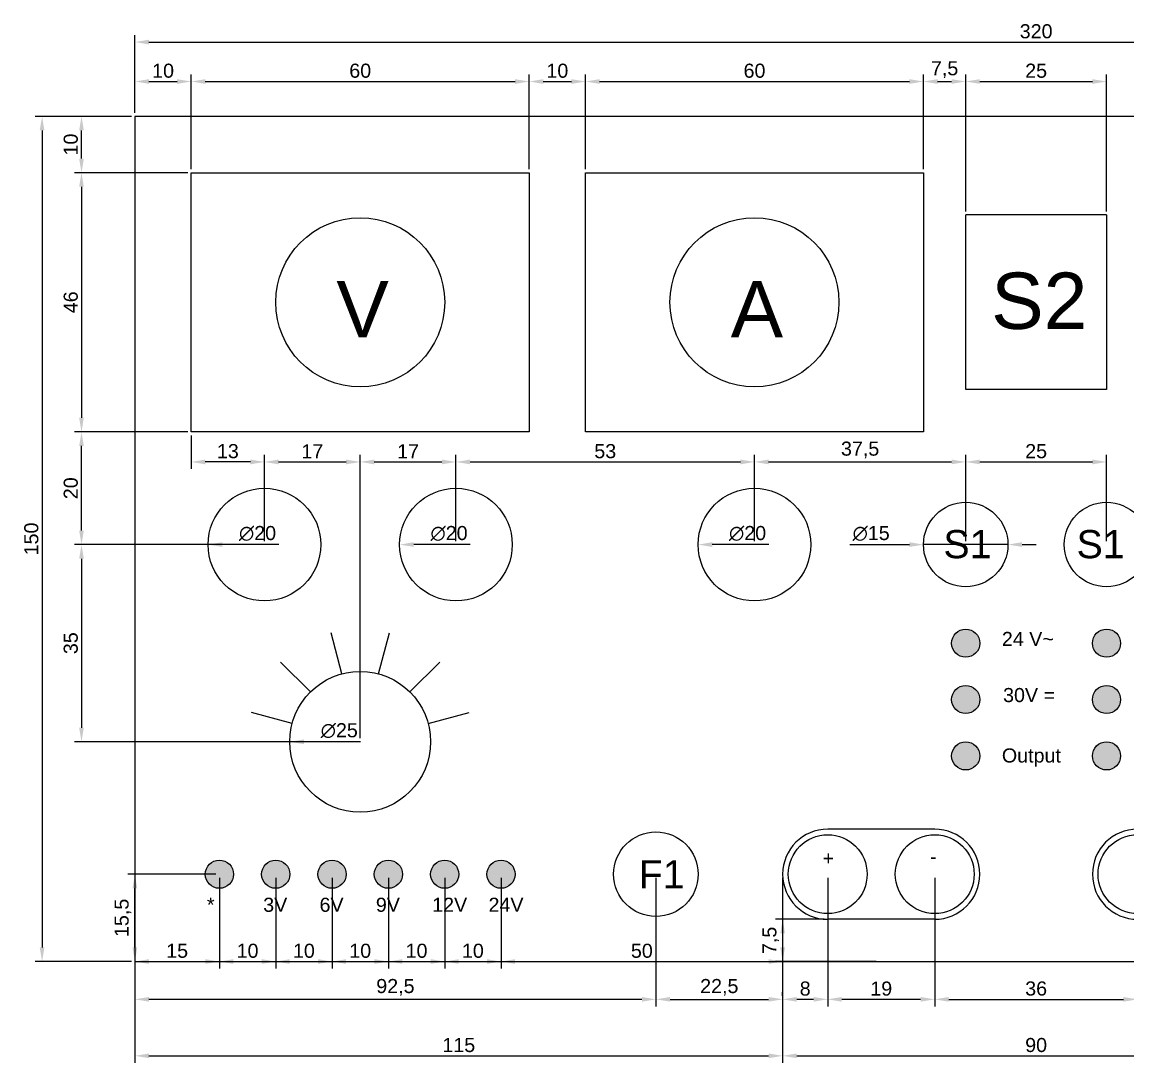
# Model space of a CAD drawing. Header units: millimetres. Extents: x 475 to 4099, y 1633 to 3451.
# Drawn here: x 475.4 to 671.8, y 1633.4 to 1818.1 of the extents above; entities that cross this region are included whole.
import ezdxf

# ---------------------------------------------------------------- set-up
doc = ezdxf.new("R2010")
doc.units = ezdxf.units.MM
doc.layers.add('Bemassung', color=80, linetype='Continuous')
doc.layers.add('Kanten', color=7, linetype='Continuous')
doc.styles.get("Standard").update_dxf_attribs({"font": 'arial.ttf'})
doc.dimstyles.new('ISO-25', dxfattribs={"dimtxt": 2.5, "dimasz": 2.5, "dimexe": 1.25, "dimexo": 0.625, "dimtad": 1, "dimtxsty": 'Standard', "dimcen": 2.5, "dimadec": 0, "dimazin": 0, "dimtfac": 1, "dimtmove": 0, "dimatfit": 3, "dimfxl": 1, "dimarcsym": 0})

# ---------------------------------------------------------------- blocks, each defined once
blk = doc.blocks.new('*D125')
at = {"layer": 'Bemassung', "color": 0, "lineweight": -2, "transparency": 16777216}
for p, q in [((505.47, 1792.05), (505.47, 1808.86)), ((565.47, 1792.05), (565.47, 1808.86)), ((507.97, 1807.61), (562.97, 1807.61))]:
    blk.add_line(p, q, dxfattribs=at)
at = {"layer": 'Bemassung', "color": 0, "transparency": 16777216}
for points in [[(507.97, 1808.02), (507.97, 1807.19), (505.47, 1807.61)], [(562.97, 1808.02), (562.97, 1807.19), (565.47, 1807.61)]]:
    blk.add_solid(points, dxfattribs=at)
at = {"layer": 'Defpoints', "color": 0, "transparency": 16777216}
for p in [(565.47, 1807.61), (505.47, 1791.42), (565.47, 1791.42)]:
    blk.add_point(p, dxfattribs=at)
at = {"layer": 'Bemassung', "color": 0, "transparency": 16777216, "insert": (535.47, 1809.51), "char_height": 2.5, "attachment_point": 5}
blk.add_mtext('60', dxfattribs=at)
blk = doc.blocks.new('*D126')
at = {"layer": 'Bemassung', "color": 0, "lineweight": -2, "transparency": 16777216}
for p, q in [((504.84, 1791.42), (484.74, 1791.42)), ((485.99, 1788.92), (485.99, 1747.92)), ((504.84, 1745.42), (484.74, 1745.42))]:
    blk.add_line(p, q, dxfattribs=at)
at = {"layer": 'Bemassung', "color": 0, "transparency": 16777216}
for points in [[(485.57, 1788.92), (486.4, 1788.92), (485.99, 1791.42)], [(485.57, 1747.92), (486.4, 1747.92), (485.99, 1745.42)]]:
    blk.add_solid(points, dxfattribs=at)
at = {"layer": 'Defpoints', "color": 0, "transparency": 16777216}
for p in [(505.47, 1791.42), (485.99, 1745.42), (505.47, 1745.42)]:
    blk.add_point(p, dxfattribs=at)
at = {"layer": 'Bemassung', "color": 0, "transparency": 16777216, "insert": (484.09, 1768.42), "char_height": 2.5, "attachment_point": 5, "rotation": 90}
blk.add_mtext('46', dxfattribs=at)
blk = doc.blocks.new('*D127')
at = {"layer": 'Bemassung', "color": 0, "lineweight": -2, "transparency": 16777216}
for p, q in [((494.84, 1801.42), (484.74, 1801.42)), ((485.99, 1793.92), (485.99, 1798.92)), ((504.84, 1791.42), (484.74, 1791.42))]:
    blk.add_line(p, q, dxfattribs=at)
at = {"layer": 'Bemassung', "color": 0, "transparency": 16777216}
for points in [[(485.57, 1798.92), (486.4, 1798.92), (485.99, 1801.42)], [(485.57, 1793.92), (486.4, 1793.92), (485.99, 1791.42)]]:
    blk.add_solid(points, dxfattribs=at)
at = {"layer": 'Defpoints', "color": 0, "transparency": 16777216}
for p in [(485.99, 1801.42), (495.47, 1801.42), (505.47, 1791.42)]:
    blk.add_point(p, dxfattribs=at)
at = {"layer": 'Bemassung', "color": 0, "transparency": 16777216, "insert": (484.09, 1796.42), "char_height": 2.5, "attachment_point": 5, "rotation": 90}
blk.add_mtext('10', dxfattribs=at)
blk = doc.blocks.new('*D128')
at = {"layer": 'Bemassung', "color": 0, "lineweight": -2, "transparency": 16777216}
for p, q in [((504.84, 1745.42), (484.74, 1745.42)), ((485.99, 1727.92), (485.99, 1742.92)), ((517.84, 1725.42), (484.74, 1725.42))]:
    blk.add_line(p, q, dxfattribs=at)
at = {"layer": 'Bemassung', "color": 0, "transparency": 16777216}
for points in [[(485.57, 1742.92), (486.4, 1742.92), (485.99, 1745.42)], [(485.57, 1727.92), (486.4, 1727.92), (485.99, 1725.42)]]:
    blk.add_solid(points, dxfattribs=at)
at = {"layer": 'Defpoints', "color": 0, "transparency": 16777216}
for p in [(485.99, 1745.42), (505.47, 1745.42), (518.47, 1725.42)]:
    blk.add_point(p, dxfattribs=at)
at = {"layer": 'Bemassung', "color": 0, "transparency": 16777216, "insert": (484.09, 1735.42), "char_height": 2.5, "attachment_point": 5, "rotation": 90}
blk.add_mtext('20', dxfattribs=at)
blk = doc.blocks.new('*D129')
at = {"layer": 'Bemassung', "color": 0, "lineweight": -2, "transparency": 16777216}
for p, q in [((517.22, 1725.42), (484.74, 1725.42)), ((485.99, 1722.92), (485.99, 1692.92)), ((534.84, 1690.42), (484.74, 1690.42))]:
    blk.add_line(p, q, dxfattribs=at)
at = {"layer": 'Bemassung', "color": 0, "transparency": 16777216}
for points in [[(485.57, 1722.92), (486.4, 1722.92), (485.99, 1725.42)], [(485.57, 1692.92), (486.4, 1692.92), (485.99, 1690.42)]]:
    blk.add_solid(points, dxfattribs=at)
at = {"layer": 'Defpoints', "color": 0, "transparency": 16777216}
for p in [(517.84, 1725.42), (485.99, 1690.42), (535.47, 1690.42)]:
    blk.add_point(p, dxfattribs=at)
at = {"layer": 'Bemassung', "color": 0, "transparency": 16777216, "insert": (484.09, 1707.92), "char_height": 2.5, "attachment_point": 5, "rotation": 90}
blk.add_mtext('35', dxfattribs=at)
blk = doc.blocks.new('*D130')
at = {"layer": 'Bemassung', "color": 0, "lineweight": -2, "transparency": 16777216}
for p, q in [((535.47, 1691.05), (535.47, 1741.34)), ((552.47, 1726.05), (552.47, 1741.34)), ((537.97, 1740.09), (549.97, 1740.09))]:
    blk.add_line(p, q, dxfattribs=at)
at = {"layer": 'Bemassung', "color": 0, "transparency": 16777216}
for points in [[(537.97, 1740.51), (537.97, 1739.67), (535.47, 1740.09)], [(549.97, 1740.51), (549.97, 1739.67), (552.47, 1740.09)]]:
    blk.add_solid(points, dxfattribs=at)
at = {"layer": 'Defpoints', "color": 0, "transparency": 16777216}
for p in [(552.47, 1740.09), (552.47, 1725.42), (535.47, 1690.42)]:
    blk.add_point(p, dxfattribs=at)
at = {"layer": 'Bemassung', "color": 0, "transparency": 16777216, "insert": (543.97, 1741.97), "char_height": 2.5, "attachment_point": 5}
blk.add_mtext('17', dxfattribs=at)
blk = doc.blocks.new('*D131')
at = {"layer": 'Bemassung', "color": 0, "lineweight": -2, "transparency": 16777216}
for p, q in [((518.47, 1726.05), (518.47, 1741.34)), ((535.47, 1691.05), (535.47, 1741.34)), ((520.97, 1740.09), (532.97, 1740.09))]:
    blk.add_line(p, q, dxfattribs=at)
at = {"layer": 'Bemassung', "color": 0, "transparency": 16777216}
for points in [[(520.97, 1740.51), (520.97, 1739.67), (518.47, 1740.09)], [(532.97, 1740.51), (532.97, 1739.67), (535.47, 1740.09)]]:
    blk.add_solid(points, dxfattribs=at)
at = {"layer": 'Defpoints', "color": 0, "transparency": 16777216}
for p in [(535.47, 1740.09), (518.47, 1725.42), (535.47, 1690.42)]:
    blk.add_point(p, dxfattribs=at)
at = {"layer": 'Bemassung', "color": 0, "transparency": 16777216, "insert": (526.97, 1741.97), "char_height": 2.5, "attachment_point": 5}
blk.add_mtext('17', dxfattribs=at)
blk = doc.blocks.new('*D132')
at = {"layer": 'Bemassung', "color": 0, "lineweight": -2, "transparency": 16777216}
for p, q in [((565.47, 1792.05), (565.47, 1808.86)), ((575.47, 1792.05), (575.47, 1808.86)), ((567.97, 1807.61), (572.97, 1807.61))]:
    blk.add_line(p, q, dxfattribs=at)
at = {"layer": 'Bemassung', "color": 0, "transparency": 16777216}
for points in [[(567.97, 1808.02), (567.97, 1807.19), (565.47, 1807.61)], [(572.97, 1808.02), (572.97, 1807.19), (575.47, 1807.61)]]:
    blk.add_solid(points, dxfattribs=at)
at = {"layer": 'Defpoints', "color": 0, "transparency": 16777216}
for p in [(575.47, 1807.61), (565.47, 1791.42), (575.47, 1791.42)]:
    blk.add_point(p, dxfattribs=at)
at = {"layer": 'Bemassung', "color": 0, "transparency": 16777216, "insert": (570.47, 1809.51), "char_height": 2.5, "attachment_point": 5}
blk.add_mtext('10', dxfattribs=at)
blk = doc.blocks.new('*D133')
at = {"layer": 'Bemassung', "color": 0, "lineweight": -2, "transparency": 16777216}
for p, q in [((575.47, 1792.05), (575.47, 1808.86)), ((635.47, 1792.05), (635.47, 1808.86)), ((577.97, 1807.61), (632.97, 1807.61))]:
    blk.add_line(p, q, dxfattribs=at)
at = {"layer": 'Bemassung', "color": 0, "transparency": 16777216}
for points in [[(577.97, 1808.02), (577.97, 1807.19), (575.47, 1807.61)], [(632.97, 1808.02), (632.97, 1807.19), (635.47, 1807.61)]]:
    blk.add_solid(points, dxfattribs=at)
at = {"layer": 'Defpoints', "color": 0, "transparency": 16777216}
for p in [(635.47, 1807.61), (575.47, 1791.42), (635.47, 1791.42)]:
    blk.add_point(p, dxfattribs=at)
at = {"layer": 'Bemassung', "color": 0, "transparency": 16777216, "insert": (605.47, 1809.51), "char_height": 2.5, "attachment_point": 5}
blk.add_mtext('60', dxfattribs=at)
blk = doc.blocks.new('*D134')
at = {"layer": 'Bemassung', "color": 0, "lineweight": -2, "transparency": 16777216}
for p, q in [((505.47, 1744.8), (505.47, 1738.84)), ((518.47, 1726.05), (518.47, 1741.34)), ((515.97, 1740.09), (507.97, 1740.09))]:
    blk.add_line(p, q, dxfattribs=at)
at = {"layer": 'Bemassung', "color": 0, "transparency": 16777216}
for points in [[(507.97, 1740.51), (507.97, 1739.67), (505.47, 1740.09)], [(515.97, 1740.51), (515.97, 1739.67), (518.47, 1740.09)]]:
    blk.add_solid(points, dxfattribs=at)
at = {"layer": 'Defpoints', "color": 0, "transparency": 16777216}
for p in [(505.47, 1745.42), (505.47, 1740.09), (518.47, 1725.42)]:
    blk.add_point(p, dxfattribs=at)
at = {"layer": 'Bemassung', "color": 0, "transparency": 16777216, "insert": (511.97, 1741.99), "char_height": 2.5, "attachment_point": 5}
blk.add_mtext('13', dxfattribs=at)
blk = doc.blocks.new('*D135')
at = {"layer": 'Bemassung', "color": 0, "lineweight": -2, "transparency": 16777216}
for p, q in [((552.47, 1726.05), (552.47, 1741.34)), ((605.47, 1726.05), (605.47, 1741.34)), ((554.97, 1740.09), (602.97, 1740.09))]:
    blk.add_line(p, q, dxfattribs=at)
at = {"layer": 'Bemassung', "color": 0, "transparency": 16777216}
for points in [[(554.97, 1740.51), (554.97, 1739.67), (552.47, 1740.09)], [(602.97, 1740.51), (602.97, 1739.67), (605.47, 1740.09)]]:
    blk.add_solid(points, dxfattribs=at)
at = {"layer": 'Defpoints', "color": 0, "transparency": 16777216}
for p in [(605.47, 1740.09), (552.47, 1725.42), (605.47, 1725.42)]:
    blk.add_point(p, dxfattribs=at)
at = {"layer": 'Bemassung', "color": 0, "transparency": 16777216, "insert": (578.97, 1741.99), "char_height": 2.5, "attachment_point": 5}
blk.add_mtext('53', dxfattribs=at)
blk = doc.blocks.new('*D136')
at = {"layer": 'Bemassung', "color": 0, "lineweight": -2, "transparency": 16777216}
for p, q in [((494.84, 1801.42), (477.74, 1801.42)), ((478.99, 1798.92), (478.99, 1653.92)), ((494.84, 1651.42), (477.74, 1651.42))]:
    blk.add_line(p, q, dxfattribs=at)
at = {"layer": 'Bemassung', "color": 0, "transparency": 16777216}
for points in [[(478.57, 1798.92), (479.4, 1798.92), (478.99, 1801.42)], [(478.57, 1653.92), (479.4, 1653.92), (478.99, 1651.42)]]:
    blk.add_solid(points, dxfattribs=at)
at = {"layer": 'Defpoints', "color": 0, "transparency": 16777216}
for p in [(495.47, 1801.42), (478.99, 1651.42), (495.47, 1651.42)]:
    blk.add_point(p, dxfattribs=at)
at = {"layer": 'Bemassung', "color": 0, "transparency": 16777216, "insert": (477.09, 1726.42), "char_height": 2.5, "attachment_point": 5, "rotation": 90}
blk.add_mtext('150', dxfattribs=at)
blk = doc.blocks.new('*D137')
at = {"layer": 'Bemassung', "color": 0, "lineweight": -2, "transparency": 16777216}
for p, q in [((495.47, 1802.05), (495.47, 1808.86)), ((505.47, 1802.05), (505.47, 1808.86)), ((497.97, 1807.61), (502.97, 1807.61))]:
    blk.add_line(p, q, dxfattribs=at)
at = {"layer": 'Bemassung', "color": 0, "transparency": 16777216}
for points in [[(497.97, 1808.02), (497.97, 1807.19), (495.47, 1807.61)], [(502.97, 1808.02), (502.97, 1807.19), (505.47, 1807.61)]]:
    blk.add_solid(points, dxfattribs=at)
at = {"layer": 'Defpoints', "color": 0, "transparency": 16777216}
for p in [(505.47, 1807.61), (495.47, 1801.42), (505.47, 1801.42)]:
    blk.add_point(p, dxfattribs=at)
at = {"layer": 'Bemassung', "color": 0, "transparency": 16777216, "insert": (500.47, 1809.51), "char_height": 2.5, "attachment_point": 5}
blk.add_mtext('10', dxfattribs=at)
blk = doc.blocks.new('*D138')
at = {"layer": 'Bemassung', "color": 0, "lineweight": -2, "transparency": 16777216}
for p, q in [((495.47, 1802.05), (495.47, 1815.86)), ((497.97, 1814.61), (812.97, 1814.61)), ((815.47, 1802.05), (815.47, 1815.86))]:
    blk.add_line(p, q, dxfattribs=at)
at = {"layer": 'Bemassung', "color": 0, "transparency": 16777216}
for points in [[(497.97, 1815.02), (497.97, 1814.19), (495.47, 1814.61)], [(812.97, 1815.02), (812.97, 1814.19), (815.47, 1814.61)]]:
    blk.add_solid(points, dxfattribs=at)
at = {"layer": 'Defpoints', "color": 0, "transparency": 16777216}
for p in [(815.47, 1814.61), (495.47, 1801.42), (815.47, 1801.42)]:
    blk.add_point(p, dxfattribs=at)
at = {"layer": 'Bemassung', "color": 0, "transparency": 16777216, "insert": (655.47, 1816.51), "char_height": 2.5, "attachment_point": 5}
blk.add_mtext('320', dxfattribs=at)
blk = doc.blocks.new('*D139')
at = {"layer": 'Bemassung', "color": 0, "lineweight": -2, "transparency": 16777216}
for p, q in [((637.47, 1666.3), (637.47, 1643.46)), ((673.47, 1666.3), (673.47, 1643.46)), ((639.97, 1644.71), (670.97, 1644.71))]:
    blk.add_line(p, q, dxfattribs=at)
at = {"layer": 'Bemassung', "color": 0, "transparency": 16777216}
for points in [[(639.97, 1645.13), (639.97, 1644.3), (637.47, 1644.71)], [(670.97, 1645.13), (670.97, 1644.3), (673.47, 1644.71)]]:
    blk.add_solid(points, dxfattribs=at)
at = {"layer": 'Defpoints', "color": 0, "transparency": 16777216}
for p in [(637.47, 1666.92), (673.47, 1666.92), (673.47, 1644.71)]:
    blk.add_point(p, dxfattribs=at)
at = {"layer": 'Bemassung', "color": 0, "transparency": 16777216, "insert": (655.47, 1646.62), "char_height": 2.5, "attachment_point": 5}
blk.add_mtext('36', dxfattribs=at)
blk = doc.blocks.new('*D141')
at = {"layer": 'Bemassung', "color": 0, "lineweight": -2, "transparency": 16777216}
for p, q in [((610.47, 1666.3), (610.47, 1633.44)), ((700.47, 1666.3), (700.47, 1633.44)), ((612.97, 1634.69), (697.97, 1634.69))]:
    blk.add_line(p, q, dxfattribs=at)
at = {"layer": 'Bemassung', "color": 0, "transparency": 16777216}
for points in [[(612.97, 1635.1), (612.97, 1634.27), (610.47, 1634.69)], [(697.97, 1635.1), (697.97, 1634.27), (700.47, 1634.69)]]:
    blk.add_solid(points, dxfattribs=at)
at = {"layer": 'Defpoints', "color": 0, "transparency": 16777216}
for p in [(610.47, 1666.92), (700.47, 1666.92), (700.47, 1634.69)]:
    blk.add_point(p, dxfattribs=at)
at = {"layer": 'Bemassung', "color": 0, "transparency": 16777216, "insert": (655.47, 1636.59), "char_height": 2.5, "attachment_point": 5}
blk.add_mtext('90', dxfattribs=at)
blk = doc.blocks.new('*D142')
at = {"layer": 'Bemassung', "color": 0, "lineweight": -2, "transparency": 16777216}
for p, q in [((617.84, 1658.92), (609.22, 1658.92)), ((610.47, 1656.42), (610.47, 1653.92)), ((627.09, 1651.42), (609.22, 1651.42))]:
    blk.add_line(p, q, dxfattribs=at)
at = {"layer": 'Bemassung', "color": 0, "transparency": 16777216}
for points in [[(610.05, 1656.42), (610.88, 1656.42), (610.47, 1658.92)], [(610.05, 1653.92), (610.88, 1653.92), (610.47, 1651.42)]]:
    blk.add_solid(points, dxfattribs=at)
at = {"layer": 'Defpoints', "color": 0, "transparency": 16777216}
for p in [(618.47, 1658.92), (610.47, 1651.42), (627.72, 1651.42)]:
    blk.add_point(p, dxfattribs=at)
at = {"layer": 'Bemassung', "color": 0, "transparency": 16777216, "insert": (608.34, 1655.17), "char_height": 2.5, "attachment_point": 5, "rotation": 90}
blk.add_mtext('7,5', dxfattribs=at)
blk = doc.blocks.new('*D143')
at = {"layer": 'Bemassung', "color": 0, "lineweight": -2, "transparency": 16777216}
for p, q in [((605.47, 1726.05), (605.47, 1741.34)), ((642.97, 1726.05), (642.97, 1741.34)), ((607.97, 1740.09), (640.47, 1740.09))]:
    blk.add_line(p, q, dxfattribs=at)
at = {"layer": 'Bemassung', "color": 0, "transparency": 16777216}
for points in [[(607.97, 1740.51), (607.97, 1739.67), (605.47, 1740.09)], [(640.47, 1740.51), (640.47, 1739.67), (642.97, 1740.09)]]:
    blk.add_solid(points, dxfattribs=at)
at = {"layer": 'Defpoints', "color": 0, "transparency": 16777216}
for p in [(642.97, 1740.09), (605.47, 1725.42), (642.97, 1725.42)]:
    blk.add_point(p, dxfattribs=at)
at = {"layer": 'Bemassung', "color": 0, "transparency": 16777216, "insert": (624.22, 1742.22), "char_height": 2.5, "attachment_point": 5}
blk.add_mtext('37,5', dxfattribs=at)
blk = doc.blocks.new('*D144')
at = {"layer": 'Bemassung', "color": 0, "lineweight": -2, "transparency": 16777216}
for p, q in [((642.97, 1726.05), (642.97, 1741.34)), ((667.97, 1726.05), (667.97, 1741.34)), ((645.47, 1740.09), (665.47, 1740.09))]:
    blk.add_line(p, q, dxfattribs=at)
at = {"layer": 'Bemassung', "color": 0, "transparency": 16777216}
for points in [[(645.47, 1740.51), (645.47, 1739.67), (642.97, 1740.09)], [(665.47, 1740.51), (665.47, 1739.67), (667.97, 1740.09)]]:
    blk.add_solid(points, dxfattribs=at)
at = {"layer": 'Defpoints', "color": 0, "transparency": 16777216}
for p in [(667.97, 1740.09), (642.97, 1725.42), (667.97, 1725.42)]:
    blk.add_point(p, dxfattribs=at)
at = {"layer": 'Bemassung', "color": 0, "transparency": 16777216, "insert": (655.47, 1741.99), "char_height": 2.5, "attachment_point": 5}
blk.add_mtext('25', dxfattribs=at)
blk = doc.blocks.new('*D145')
at = {"layer": 'Bemassung', "color": 0, "lineweight": -2, "transparency": 16777216}
for p, q in [((635.47, 1792.05), (635.47, 1808.86)), ((642.97, 1784.55), (642.97, 1808.86)), ((637.97, 1807.61), (640.47, 1807.61))]:
    blk.add_line(p, q, dxfattribs=at)
at = {"layer": 'Bemassung', "color": 0, "transparency": 16777216}
for points in [[(637.97, 1808.02), (637.97, 1807.19), (635.47, 1807.61)], [(640.47, 1808.02), (640.47, 1807.19), (642.97, 1807.61)]]:
    blk.add_solid(points, dxfattribs=at)
at = {"layer": 'Defpoints', "color": 0, "transparency": 16777216}
for p in [(642.97, 1807.61), (635.47, 1791.42), (642.97, 1783.92)]:
    blk.add_point(p, dxfattribs=at)
at = {"layer": 'Bemassung', "color": 0, "transparency": 16777216, "insert": (639.22, 1809.73), "char_height": 2.5, "attachment_point": 5}
blk.add_mtext('7,5', dxfattribs=at)
blk = doc.blocks.new('*D146')
at = {"layer": 'Bemassung', "color": 0, "lineweight": -2, "transparency": 16777216}
for p, q in [((642.97, 1784.55), (642.97, 1808.86)), ((667.97, 1784.55), (667.97, 1808.86)), ((645.47, 1807.61), (665.47, 1807.61))]:
    blk.add_line(p, q, dxfattribs=at)
at = {"layer": 'Bemassung', "color": 0, "transparency": 16777216}
for points in [[(645.47, 1808.02), (645.47, 1807.19), (642.97, 1807.61)], [(665.47, 1808.02), (665.47, 1807.19), (667.97, 1807.61)]]:
    blk.add_solid(points, dxfattribs=at)
at = {"layer": 'Defpoints', "color": 0, "transparency": 16777216}
for p in [(667.97, 1807.61), (642.97, 1783.92), (667.97, 1783.92)]:
    blk.add_point(p, dxfattribs=at)
at = {"layer": 'Bemassung', "color": 0, "transparency": 16777216, "insert": (655.47, 1809.51), "char_height": 2.5, "attachment_point": 5}
blk.add_mtext('25', dxfattribs=at)
blk = doc.blocks.new('*U114')
at = {"layer": 'Kanten'}
for centre in [(-5, 0), (5, 0)]:
    blk.add_circle(centre, 2.5, dxfattribs=at)
blk = doc.blocks.new('*U115')
at = {"layer": 'Kanten', "color": 0, "linetype": 'ByBlock', "lineweight": -2, "transparency": 16777216}
for p in [(-40, 0), (-20, 0), (0, 0)]:
    blk.add_blockref('*U114', p, dxfattribs=at)
blk = doc.blocks.new('*D118')
at = {"layer": 'Bemassung', "color": 0, "lineweight": -2, "transparency": 16777216}
for p, q in [((495.47, 1666.3), (495.47, 1650.17)), ((510.47, 1666.3), (510.47, 1650.17)), ((497.97, 1651.42), (507.97, 1651.42))]:
    blk.add_line(p, q, dxfattribs=at)
at = {"layer": 'Bemassung', "color": 0, "transparency": 16777216}
for points in [[(497.97, 1651.84), (497.97, 1651.01), (495.47, 1651.42)], [(507.97, 1651.84), (507.97, 1651.01), (510.47, 1651.42)]]:
    blk.add_solid(points, dxfattribs=at)
at = {"layer": 'Defpoints', "color": 0, "transparency": 16777216}
for p in [(495.47, 1666.92), (510.47, 1666.92), (510.47, 1651.42)]:
    blk.add_point(p, dxfattribs=at)
at = {"layer": 'Bemassung', "color": 0, "transparency": 16777216, "insert": (502.97, 1653.32), "char_height": 2.5, "attachment_point": 5}
blk.add_mtext('15', dxfattribs=at)
blk = doc.blocks.new('*D119')
at = {"layer": 'Bemassung', "color": 0, "lineweight": -2, "transparency": 16777216}
for p, q in [((510.47, 1666.3), (510.47, 1650.17)), ((520.47, 1666.3), (520.47, 1650.17)), ((512.97, 1651.42), (517.97, 1651.42))]:
    blk.add_line(p, q, dxfattribs=at)
at = {"layer": 'Bemassung', "color": 0, "transparency": 16777216}
for points in [[(512.97, 1651.84), (512.97, 1651.01), (510.47, 1651.42)], [(517.97, 1651.84), (517.97, 1651.01), (520.47, 1651.42)]]:
    blk.add_solid(points, dxfattribs=at)
at = {"layer": 'Defpoints', "color": 0, "transparency": 16777216}
for p in [(510.47, 1666.92), (520.47, 1666.92), (520.47, 1651.42)]:
    blk.add_point(p, dxfattribs=at)
at = {"layer": 'Bemassung', "color": 0, "transparency": 16777216, "insert": (515.47, 1653.32), "char_height": 2.5, "attachment_point": 5}
blk.add_mtext('10', dxfattribs=at)
blk = doc.blocks.new('*D120')
at = {"layer": 'Bemassung', "color": 0, "lineweight": -2, "transparency": 16777216}
for p, q in [((520.47, 1666.3), (520.47, 1650.17)), ((530.47, 1666.3), (530.47, 1650.17)), ((522.97, 1651.42), (527.97, 1651.42))]:
    blk.add_line(p, q, dxfattribs=at)
at = {"layer": 'Bemassung', "color": 0, "transparency": 16777216}
for points in [[(522.97, 1651.84), (522.97, 1651.01), (520.47, 1651.42)], [(527.97, 1651.84), (527.97, 1651.01), (530.47, 1651.42)]]:
    blk.add_solid(points, dxfattribs=at)
at = {"layer": 'Defpoints', "color": 0, "transparency": 16777216}
for p in [(520.47, 1666.92), (530.47, 1666.92), (530.47, 1651.42)]:
    blk.add_point(p, dxfattribs=at)
at = {"layer": 'Bemassung', "color": 0, "transparency": 16777216, "insert": (525.47, 1653.32), "char_height": 2.5, "attachment_point": 5}
blk.add_mtext('10', dxfattribs=at)
blk = doc.blocks.new('*D121')
at = {"layer": 'Bemassung', "color": 0, "lineweight": -2, "transparency": 16777216}
for p, q in [((530.47, 1666.3), (530.47, 1650.17)), ((540.47, 1666.3), (540.47, 1650.17)), ((532.97, 1651.42), (537.97, 1651.42))]:
    blk.add_line(p, q, dxfattribs=at)
at = {"layer": 'Bemassung', "color": 0, "transparency": 16777216}
for points in [[(532.97, 1651.84), (532.97, 1651.01), (530.47, 1651.42)], [(537.97, 1651.84), (537.97, 1651.01), (540.47, 1651.42)]]:
    blk.add_solid(points, dxfattribs=at)
at = {"layer": 'Defpoints', "color": 0, "transparency": 16777216}
for p in [(530.47, 1666.92), (540.47, 1666.92), (540.47, 1651.42)]:
    blk.add_point(p, dxfattribs=at)
at = {"layer": 'Bemassung', "color": 0, "transparency": 16777216, "insert": (535.47, 1653.32), "char_height": 2.5, "attachment_point": 5}
blk.add_mtext('10', dxfattribs=at)
blk = doc.blocks.new('*D122')
at = {"layer": 'Bemassung', "color": 0, "lineweight": -2, "transparency": 16777216}
for p, q in [((540.47, 1666.3), (540.47, 1650.17)), ((550.47, 1666.3), (550.47, 1650.17)), ((542.97, 1651.42), (547.97, 1651.42))]:
    blk.add_line(p, q, dxfattribs=at)
at = {"layer": 'Bemassung', "color": 0, "transparency": 16777216}
for points in [[(542.97, 1651.84), (542.97, 1651.01), (540.47, 1651.42)], [(547.97, 1651.84), (547.97, 1651.01), (550.47, 1651.42)]]:
    blk.add_solid(points, dxfattribs=at)
at = {"layer": 'Defpoints', "color": 0, "transparency": 16777216}
for p in [(540.47, 1666.92), (550.47, 1666.92), (550.47, 1651.42)]:
    blk.add_point(p, dxfattribs=at)
at = {"layer": 'Bemassung', "color": 0, "transparency": 16777216, "insert": (545.47, 1653.32), "char_height": 2.5, "attachment_point": 5}
blk.add_mtext('10', dxfattribs=at)
blk = doc.blocks.new('*D123')
at = {"layer": 'Bemassung', "color": 0, "lineweight": -2, "transparency": 16777216}
for p, q in [((550.47, 1666.3), (550.47, 1650.17)), ((560.47, 1666.3), (560.47, 1650.17)), ((552.97, 1651.42), (557.97, 1651.42))]:
    blk.add_line(p, q, dxfattribs=at)
at = {"layer": 'Bemassung', "color": 0, "transparency": 16777216}
for points in [[(552.97, 1651.84), (552.97, 1651.01), (550.47, 1651.42)], [(557.97, 1651.84), (557.97, 1651.01), (560.47, 1651.42)]]:
    blk.add_solid(points, dxfattribs=at)
at = {"layer": 'Defpoints', "color": 0, "transparency": 16777216}
for p in [(550.47, 1666.92), (560.47, 1666.92), (560.47, 1651.42)]:
    blk.add_point(p, dxfattribs=at)
at = {"layer": 'Bemassung', "color": 0, "transparency": 16777216, "insert": (555.47, 1653.32), "char_height": 2.5, "attachment_point": 5}
blk.add_mtext('10', dxfattribs=at)
blk = doc.blocks.new('*D124')
at = {"layer": 'Bemassung', "color": 0, "lineweight": -2, "transparency": 16777216}
for p, q in [((509.84, 1666.92), (494.22, 1666.92)), ((495.47, 1653.92), (495.47, 1664.42)), ((494.84, 1651.42), (494.22, 1651.42))]:
    blk.add_line(p, q, dxfattribs=at)
at = {"layer": 'Bemassung', "color": 0, "transparency": 16777216}
for points in [[(495.05, 1664.42), (495.88, 1664.42), (495.47, 1666.92)], [(495.05, 1653.92), (495.88, 1653.92), (495.47, 1651.42)]]:
    blk.add_solid(points, dxfattribs=at)
at = {"layer": 'Defpoints', "color": 0, "transparency": 16777216}
for p in [(495.47, 1666.92), (510.47, 1666.92), (495.47, 1651.42)]:
    blk.add_point(p, dxfattribs=at)
at = {"layer": 'Bemassung', "color": 0, "transparency": 16777216, "insert": (493.34, 1659.17), "char_height": 2.5, "attachment_point": 5, "rotation": 90}
blk.add_mtext('15,5', dxfattribs=at)
blk = doc.blocks.new('*D149')
at = {"layer": 'Bemassung', "color": 0, "lineweight": -2, "transparency": 16777216}
for p, q in [((610.47, 1666.3), (610.47, 1633.44)), ((495.47, 1650.8), (495.47, 1633.44)), ((497.97, 1634.69), (607.97, 1634.69))]:
    blk.add_line(p, q, dxfattribs=at)
at = {"layer": 'Bemassung', "color": 0, "transparency": 16777216}
for points in [[(497.97, 1635.1), (497.97, 1634.27), (495.47, 1634.69)], [(607.97, 1635.1), (607.97, 1634.27), (610.47, 1634.69)]]:
    blk.add_solid(points, dxfattribs=at)
at = {"layer": 'Defpoints', "color": 0, "transparency": 16777216}
for p in [(610.47, 1666.92), (495.47, 1651.42), (610.47, 1634.69)]:
    blk.add_point(p, dxfattribs=at)
at = {"layer": 'Bemassung', "color": 0, "transparency": 16777216, "insert": (552.97, 1636.59), "char_height": 2.5, "attachment_point": 5}
blk.add_mtext('115', dxfattribs=at)
blk = doc.blocks.new('*D150')
at = {"layer": 'Bemassung', "color": 0, "lineweight": -2, "transparency": 16777216}
for p, q in [((560.47, 1666.3), (560.47, 1650.17)), ((610.47, 1666.3), (610.47, 1650.17)), ((562.97, 1651.42), (607.97, 1651.42))]:
    blk.add_line(p, q, dxfattribs=at)
at = {"layer": 'Bemassung', "color": 0, "transparency": 16777216}
for points in [[(562.97, 1651.84), (562.97, 1651.01), (560.47, 1651.42)], [(607.97, 1651.84), (607.97, 1651.01), (610.47, 1651.42)]]:
    blk.add_solid(points, dxfattribs=at)
at = {"layer": 'Defpoints', "color": 0, "transparency": 16777216}
for p in [(560.47, 1666.92), (610.47, 1666.92), (610.47, 1651.42)]:
    blk.add_point(p, dxfattribs=at)
at = {"layer": 'Bemassung', "color": 0, "transparency": 16777216, "insert": (585.47, 1653.32), "char_height": 2.5, "attachment_point": 5}
blk.add_mtext('50', dxfattribs=at)
blk = doc.blocks.new('*D151')
at = {"layer": 'Bemassung', "color": 0, "lineweight": -2, "transparency": 16777216}
blk.add_line((521.01, 1725.42), (510.97, 1725.42), dxfattribs=at)
at = {"layer": 'Bemassung', "color": 0, "transparency": 16777216}
blk.add_solid([(510.97, 1725.84), (510.97, 1725.01), (508.47, 1725.42)], dxfattribs=at)
at = {"layer": 'Defpoints', "color": 0, "transparency": 16777216}
for p in [(508.47, 1725.42), (528.47, 1725.42)]:
    blk.add_point(p, dxfattribs=at)
at = {"layer": 'Bemassung', "color": 0, "transparency": 16777216, "insert": (517.24, 1727.39), "char_height": 2.5, "attachment_point": 5}
blk.add_mtext('∅20', dxfattribs=at)
blk = doc.blocks.new('*D152')
at = {"layer": 'Bemassung', "color": 0, "lineweight": -2, "transparency": 16777216}
blk.add_line((555.01, 1725.42), (544.97, 1725.42), dxfattribs=at)
at = {"layer": 'Bemassung', "color": 0, "transparency": 16777216}
blk.add_solid([(544.97, 1725.84), (544.97, 1725.01), (542.47, 1725.42)], dxfattribs=at)
at = {"layer": 'Defpoints', "color": 0, "transparency": 16777216}
for p in [(542.47, 1725.42), (562.47, 1725.42)]:
    blk.add_point(p, dxfattribs=at)
at = {"layer": 'Bemassung', "color": 0, "transparency": 16777216, "insert": (551.24, 1727.39), "char_height": 2.5, "attachment_point": 5}
blk.add_mtext('∅20', dxfattribs=at)
blk = doc.blocks.new('*D153')
at = {"layer": 'Bemassung', "color": 0, "lineweight": -2, "transparency": 16777216}
blk.add_line((535.54, 1690.42), (525.47, 1690.42), dxfattribs=at)
at = {"layer": 'Bemassung', "color": 0, "transparency": 16777216}
blk.add_solid([(525.47, 1690.84), (525.47, 1690.01), (522.97, 1690.42)], dxfattribs=at)
at = {"layer": 'Defpoints', "color": 0, "transparency": 16777216}
for p in [(522.97, 1690.42), (547.97, 1690.42)]:
    blk.add_point(p, dxfattribs=at)
at = {"layer": 'Bemassung', "color": 0, "transparency": 16777216, "insert": (531.75, 1692.39), "char_height": 2.5, "attachment_point": 5}
blk.add_mtext('∅25', dxfattribs=at)
blk = doc.blocks.new('*D154')
at = {"layer": 'Bemassung', "color": 0, "lineweight": -2, "transparency": 16777216}
blk.add_line((608.01, 1725.42), (597.97, 1725.42), dxfattribs=at)
at = {"layer": 'Bemassung', "color": 0, "transparency": 16777216}
blk.add_solid([(597.97, 1725.84), (597.97, 1725.01), (595.47, 1725.42)], dxfattribs=at)
at = {"layer": 'Defpoints', "color": 0, "transparency": 16777216}
for p in [(595.47, 1725.42), (615.47, 1725.42)]:
    blk.add_point(p, dxfattribs=at)
at = {"layer": 'Bemassung', "color": 0, "transparency": 16777216, "insert": (604.24, 1727.39), "char_height": 2.5, "attachment_point": 5}
blk.add_mtext('∅20', dxfattribs=at)
blk = doc.blocks.new('*D155')
at = {"layer": 'Bemassung', "color": 0, "lineweight": -2, "transparency": 16777216}
for p, q in [((622.4, 1725.42), (632.97, 1725.42)), ((650.47, 1725.42), (635.47, 1725.42)), ((652.97, 1725.42), (655.47, 1725.42))]:
    blk.add_line(p, q, dxfattribs=at)
at = {"layer": 'Bemassung', "color": 0, "transparency": 16777216}
for points in [[(632.97, 1725.84), (632.97, 1725.01), (635.47, 1725.42)], [(652.97, 1725.84), (652.97, 1725.01), (650.47, 1725.42)]]:
    blk.add_solid(points, dxfattribs=at)
at = {"layer": 'Defpoints', "color": 0, "transparency": 16777216}
for p in [(635.47, 1725.42), (650.47, 1725.42)]:
    blk.add_point(p, dxfattribs=at)
at = {"layer": 'Bemassung', "color": 0, "transparency": 16777216, "insert": (626.18, 1727.39), "char_height": 2.5, "attachment_point": 5}
blk.add_mtext('∅15', dxfattribs=at)
blk = doc.blocks.new('*D156')
at = {"layer": 'Bemassung', "color": 0, "lineweight": -2, "transparency": 16777216}
for p, q in [((618.47, 1666.3), (618.47, 1643.46)), ((637.47, 1666.3), (637.47, 1643.46)), ((634.97, 1644.71), (620.97, 1644.71))]:
    blk.add_line(p, q, dxfattribs=at)
at = {"layer": 'Bemassung', "color": 0, "transparency": 16777216}
for points in [[(620.97, 1645.13), (620.97, 1644.3), (618.47, 1644.71)], [(634.97, 1645.13), (634.97, 1644.3), (637.47, 1644.71)]]:
    blk.add_solid(points, dxfattribs=at)
at = {"layer": 'Defpoints', "color": 0, "transparency": 16777216}
for p in [(618.47, 1666.92), (637.47, 1666.92), (618.47, 1644.71)]:
    blk.add_point(p, dxfattribs=at)
at = {"layer": 'Bemassung', "color": 0, "transparency": 16777216, "insert": (627.97, 1646.61), "char_height": 2.5, "attachment_point": 5}
blk.add_mtext('19', dxfattribs=at)
blk = doc.blocks.new('*D157')
at = {"layer": 'Bemassung', "color": 0, "lineweight": -2, "transparency": 16777216}
for p, q in [((610.47, 1666.3), (610.47, 1643.46)), ((618.47, 1666.3), (618.47, 1643.46)), ((615.97, 1644.71), (612.97, 1644.71))]:
    blk.add_line(p, q, dxfattribs=at)
at = {"layer": 'Bemassung', "color": 0, "transparency": 16777216}
for points in [[(612.97, 1645.13), (612.97, 1644.3), (610.47, 1644.71)], [(615.97, 1645.13), (615.97, 1644.3), (618.47, 1644.71)]]:
    blk.add_solid(points, dxfattribs=at)
at = {"layer": 'Defpoints', "color": 0, "transparency": 16777216}
for p in [(610.47, 1666.92), (618.47, 1666.92), (610.47, 1644.71)]:
    blk.add_point(p, dxfattribs=at)
at = {"layer": 'Bemassung', "color": 0, "transparency": 16777216, "insert": (614.47, 1646.61), "char_height": 2.5, "attachment_point": 5}
blk.add_mtext('8', dxfattribs=at)
blk = doc.blocks.new('*D158')
at = {"layer": 'Bemassung', "color": 0, "lineweight": -2, "transparency": 16777216}
for p, q in [((587.97, 1666.3), (587.97, 1643.46)), ((495.47, 1650.8), (495.47, 1643.46)), ((585.47, 1644.71), (497.97, 1644.71))]:
    blk.add_line(p, q, dxfattribs=at)
at = {"layer": 'Bemassung', "color": 0, "transparency": 16777216}
for points in [[(497.97, 1645.13), (497.97, 1644.3), (495.47, 1644.71)], [(585.47, 1645.13), (585.47, 1644.3), (587.97, 1644.71)]]:
    blk.add_solid(points, dxfattribs=at)
at = {"layer": 'Defpoints', "color": 0, "transparency": 16777216}
for p in [(587.97, 1666.92), (495.47, 1651.42), (495.47, 1644.71)]:
    blk.add_point(p, dxfattribs=at)
at = {"layer": 'Bemassung', "color": 0, "transparency": 16777216, "insert": (541.72, 1646.84), "char_height": 2.5, "attachment_point": 5}
blk.add_mtext('92,5', dxfattribs=at)
blk = doc.blocks.new('*D159')
at = {"layer": 'Bemassung', "color": 0, "lineweight": -2, "transparency": 16777216}
for p, q in [((587.97, 1666.3), (587.97, 1643.46)), ((610.47, 1645.34), (610.47, 1645.96)), ((590.47, 1644.71), (607.97, 1644.71))]:
    blk.add_line(p, q, dxfattribs=at)
at = {"layer": 'Bemassung', "color": 0, "transparency": 16777216}
for points in [[(590.47, 1645.13), (590.47, 1644.3), (587.97, 1644.71)], [(607.97, 1645.13), (607.97, 1644.3), (610.47, 1644.71)]]:
    blk.add_solid(points, dxfattribs=at)
at = {"layer": 'Defpoints', "color": 0, "transparency": 16777216}
for p in [(587.97, 1666.92), (610.47, 1644.71), (610.47, 1644.71)]:
    blk.add_point(p, dxfattribs=at)
at = {"layer": 'Bemassung', "color": 0, "transparency": 16777216, "insert": (599.22, 1646.84), "char_height": 2.5, "attachment_point": 5}
blk.add_mtext('22,5', dxfattribs=at)

msp = doc.modelspace()

# ---------------------------------------------------------------- hatches: boundary and pattern name
at = {"layer": 'Kanten'}
h = msp.add_hatch(color=2, dxfattribs=at)
h.dxf.hatch_style = 1
h.paths.add_polyline_path([(522.967, 1666.922, 1), (517.967, 1666.922, 1)])
h.paths.add_polyline_path([(532.967, 1666.922, 1), (527.967, 1666.922, 1)])
h.paths.add_polyline_path([(542.967, 1666.922, 1), (537.967, 1666.922, 1)])
h.paths.add_polyline_path([(552.967, 1666.922, 1), (547.967, 1666.922, 1)])
h.paths.add_polyline_path([(562.967, 1666.922, 1), (557.967, 1666.922, 1)])
h.paths.add_polyline_path([(762.967, 1666.922, 1), (757.967, 1666.922, 1)])
h.paths.add_polyline_path([(772.967, 1666.922, 1), (767.967, 1666.922, 1)])
h.paths.add_polyline_path([(782.967, 1666.922, 1), (777.967, 1666.922, 1)])
h.paths.add_polyline_path([(797.967, 1666.922, 1), (802.967, 1666.922, 1)])
h.paths.add_polyline_path([(787.967, 1666.922, -1), (792.967, 1666.922, -1)])
h.paths.add_polyline_path([(747.394, 1658.871), (804.865, 1658.871), (804.865, 1664.022), (747.394, 1664.022)], flags=9)
h.paths.add_polyline_path([(507.515, 1658.871), (564.986, 1658.871), (564.986, 1664.022), (507.515, 1664.022)], flags=9)
h.paths.add_polyline_path([(644.357, 1758.064), (666.445, 1758.064), (666.445, 1778.671), (644.357, 1778.671)], flags=9)
h.paths.add_polyline_path([(648.594, 1685.334), (660.328, 1685.334), (660.328, 1690.485), (648.594, 1690.485)], flags=9)
h.paths.add_polyline_path([(648.83, 1696.093), (659.304, 1696.093), (659.304, 1701.244), (648.83, 1701.244)], flags=9)
h.paths.add_polyline_path([(648.66, 1706.052), (659.134, 1706.052), (659.134, 1711.204), (648.66, 1711.204)], flags=9)
h.paths.add_polyline_path([(717.018, 1661.751), (727.67, 1661.751), (727.67, 1672.054), (717.018, 1672.054)], flags=9)
h.paths.add_polyline_path([(640.227, 1661.751), (650.879, 1661.751), (650.879, 1672.054), (640.227, 1672.054)], flags=9)
h.paths.add_polyline_path([(697.839, 1756.727), (712.198, 1756.727), (712.198, 1777.334), (697.839, 1777.334)], flags=9)
h.paths.add_polyline_path([(767.989, 1756.727), (782.307, 1756.727), (782.307, 1777.334), (767.989, 1777.334)], flags=9)
h.paths.add_polyline_path([(701.241, 1666.855), (703.654, 1666.855), (703.654, 1672.007), (701.241, 1672.007)], flags=9)
h.paths.add_polyline_path([(625.678, 1667.427), (628.091, 1667.427), (628.091, 1672.579), (625.678, 1672.579)], flags=9)
h.paths.add_polyline_path([(682.335, 1667.332), (685.625, 1667.332), (685.625, 1672.484), (682.335, 1672.484)], flags=9)
h.paths.add_polyline_path([(606.777, 1667.141), (610.066, 1667.141), (610.066, 1672.293), (606.777, 1672.293)], flags=9)
h.paths.add_polyline_path([(662.682, 1720.186), (673.726, 1720.186), (673.726, 1730.489), (662.682, 1730.489)], flags=9)
h.paths.add_polyline_path([(637.444, 1720.186), (648.487, 1720.186), (648.487, 1730.489), (637.444, 1730.489)], flags=9)
h.paths.add_polyline_path([(598.716, 1756.727), (613.075, 1756.727), (613.075, 1777.334), (598.716, 1777.334)], flags=9)
h.paths.add_polyline_path([(528.675, 1756.727), (542.993, 1756.727), (542.993, 1777.334), (528.675, 1777.334)], flags=9)
h = msp.add_hatch(color=1, dxfattribs=at)
h.dxf.hatch_style = 1
h.paths.add_polyline_path([(645.467, 1707.922, 1), (640.467, 1707.922, 1)])
h.paths.add_polyline_path([(670.467, 1707.922, 1), (665.467, 1707.922, 1)])
h = msp.add_hatch(color=2, dxfattribs=at)
h.dxf.hatch_style = 1
h.paths.add_polyline_path([(640.467, 1697.922, 1), (645.467, 1697.922, 1)])
h.paths.add_polyline_path([(670.467, 1697.922, 1), (665.467, 1697.922, 1)])
h = msp.add_hatch(color=3, dxfattribs=at)
h.dxf.hatch_style = 1
h.paths.add_polyline_path([(645.467, 1687.922, 1), (640.467, 1687.922, 1)])
h.paths.add_polyline_path([(670.467, 1687.922, 1), (665.467, 1687.922, 1)])
h = msp.add_hatch(color=3, dxfattribs=at)
h.dxf.hatch_style = 1
h.paths.add_polyline_path([(752.967, 1666.922, 1), (747.967, 1666.922, 1)])
h.paths.add_polyline_path([(507.967, 1666.922, 1), (512.967, 1666.922, 1)])

# ---------------------------------------------------------------- linework, layer by layer
for p, q in [((815.467, 1801.422), (495.467, 1801.422)), ((495.467, 1801.422), (495.467, 1651.422)), ((505.467, 1791.422), (565.467, 1791.422)), ((505.467, 1745.422), (505.467, 1791.422)), ((565.467, 1791.422), (565.467, 1745.422)), ((575.467, 1791.422), (635.467, 1791.422)), ((575.467, 1745.422), (575.467, 1791.422)), ((635.467, 1791.422), (635.467, 1745.422)), ((565.467, 1745.422), (505.467, 1745.422)), ((635.467, 1745.422), (575.467, 1745.422)), ((495.467, 1651.422), (815.467, 1651.422))]:
    msp.add_line(p, q)
for centre, radius in [((535.467, 1768.422), 15), ((605.467, 1768.422), 15), ((518.467, 1725.422), 10), ((552.467, 1725.422), 10), ((605.467, 1725.422), 10), ((535.467, 1690.422), 12.5)]:
    msp.add_circle(centre, radius)
for p, q in [((667.967, 1783.922), (642.967, 1783.922)), ((642.967, 1752.922), (642.967, 1783.922)), ((667.967, 1783.922), (667.967, 1752.922)), ((667.967, 1752.922), (642.967, 1752.922)), ((532.232, 1702.496), (530.291, 1709.74)), ((538.702, 1702.496), (540.644, 1709.74)), ((526.628, 1699.261), (521.325, 1704.564)), ((544.306, 1699.261), (549.609, 1704.564)), ((523.393, 1693.657), (516.149, 1695.598)), ((547.541, 1693.657), (554.786, 1695.598)), ((637.467, 1674.922), (618.467, 1674.922)), ((580.467, 1666.922), (580.467, 1666.922)), ((590.717, 1666.922), (590.717, 1666.922)), ((590.717, 1666.922), (590.717, 1666.922)), ((610.467, 1666.922), (610.467, 1666.922)), ((645.467, 1666.922), (645.467, 1666.922)), ((637.467, 1658.922), (618.467, 1658.922))]:
    msp.add_line(p, q, dxfattribs=at)
for centre, radius in [((642.967, 1725.422), 7.5), ((667.967, 1725.422), 7.5), ((642.967, 1707.922), 2.5), ((667.967, 1707.922), 2.5), ((642.967, 1697.922), 2.5), ((667.967, 1697.922), 2.5), ((642.967, 1687.922), 2.5), ((667.967, 1687.922), 2.5), ((587.967, 1666.922), 7.5), ((618.467, 1666.922), 7), ((637.467, 1666.922), 7), ((673.467, 1666.922), 7)]:
    msp.add_circle(centre, radius, dxfattribs=at)
for centre, start, end in [((618.467, 1666.922), 90, 180), ((637.467, 1666.922), 0, 90), ((673.467, 1666.922), 90, 180), ((618.467, 1666.922), 180, 270), ((637.467, 1666.922), 270, 0), ((673.467, 1666.922), 180, 270)]:
    msp.add_arc(centre, 8, start, end, dxfattribs=at)

# ---------------------------------------------------------------- block references
msp.add_blockref('*U115', (555.467, 1666.922), dxfattribs=at)

# ---------------------------------------------------------------- texts
at = {"char_height": 10, "attachment_point": 1}
for s, insert in [('S2', (647.485, 1773.694)), ('V', (531.237, 1772.188)), ('A', (601.237, 1772.188))]:
    msp.add_mtext_dynamic_manual_height_columns(s, width=13.16423, gutter_width=12.5, heights=[9.423], dxfattribs=dict(at, insert=insert))
at = {"layer": 'Kanten'}
for s, width, heights, insert, char_height, attachment_point in [('S1', 5, [0], (639.007, 1728.001), 5, 1), ('S1', 5, [0], (671.194, 1728.001), 5, 3), ('24 V~', 12.32226, [0], (649.387, 1709.927), 2.5, 1), ('30V =', 11.78651, [0], (649.602, 1699.968), 2.5, 1), ('Output', 12.53656, [0], (649.387, 1689.243), 2.5, 1), ('F1', 5, [0], (584.911, 1669.401), 5, 1), ('+', 4.18126, [2.5], (617.563, 1671.006), 2.5, 1), ('-', 2.92919, [0], (636.653, 1671.292), 2.5, 1), ('\\pi-10,l10;*^I3V^I6V^I9V^I12V^I24V', 59.14975, [0], (508.249, 1662.746), 2.5, 1)]:
    msp.add_mtext_dynamic_manual_height_columns(s, width=width, gutter_width=12.5, heights=heights, dxfattribs=dict(at, insert=insert, char_height=char_height, attachment_point=attachment_point))

# ---------------------------------------------------------------- dimensions: what is measured, and where the dimension line sits
at = {"layer": 'Bemassung'}
for base, p1, p2, picture, middle in [((815.467, 1814.605), (495.467, 1801.422), (815.467, 1801.422), '*D138', (655.467, 1816.507)), ((505.467, 1807.605), (495.467, 1801.422), (505.467, 1801.422), '*D137', (500.467, 1809.507)), ((575.467, 1807.605), (565.467, 1791.422), (575.467, 1791.422), '*D132', (570.467, 1809.507)), ((635.467, 1807.605), (575.467, 1791.422), (635.467, 1791.422), '*D133', (605.467, 1809.507)), ((642.967, 1807.605), (635.467, 1791.422), (642.967, 1783.922), '*D145', (639.217, 1809.727)), ((667.967, 1807.605), (642.967, 1783.922), (667.967, 1783.922), '*D146', (655.467, 1809.507)), ((505.467, 1740.089), (518.467, 1725.422), (505.467, 1745.422), '*D134', (511.967, 1741.992)), ((605.467, 1740.089), (552.467, 1725.422), (605.467, 1725.422), '*D135', (578.967, 1741.992)), ((642.967, 1740.089), (605.467, 1725.422), (642.967, 1725.422), '*D143', (624.217, 1742.217)), ((667.967, 1740.089), (642.967, 1725.422), (667.967, 1725.422), '*D144', (655.467, 1741.991)), ((510.467, 1651.422), (495.467, 1666.922), (510.467, 1666.922), '*D118', (502.967, 1653.323)), ((610.467, 1634.686), (495.467, 1651.422), (610.467, 1666.922), '*D149', (552.967, 1636.587)), ((495.467, 1644.713), (587.967, 1666.922), (495.467, 1651.422), '*D158', (541.717, 1646.841)), ((520.467, 1651.422), (510.467, 1666.922), (520.467, 1666.922), '*D119', (515.467, 1653.323)), ((530.467, 1651.422), (520.467, 1666.922), (530.467, 1666.922), '*D120', (525.467, 1653.323)), ((540.467, 1651.422), (530.467, 1666.922), (540.467, 1666.922), '*D121', (535.467, 1653.323)), ((550.467, 1651.422), (540.467, 1666.922), (550.467, 1666.922), '*D122', (545.467, 1653.323)), ((560.467, 1651.422), (550.467, 1666.922), (560.467, 1666.922), '*D123', (555.467, 1653.323)), ((610.467, 1651.422), (560.467, 1666.922), (610.467, 1666.922), '*D150', (585.467, 1653.323)), ((610.467, 1644.713), (587.967, 1666.922), (610.467, 1644.713), '*D159', (599.217, 1646.841)), ((610.467, 1644.713), (618.467, 1666.922), (610.467, 1666.922), '*D157', (614.467, 1646.615)), ((618.467, 1644.713), (637.467, 1666.922), (618.467, 1666.922), '*D156', (627.967, 1646.615))]:
    dim = msp.add_linear_dim(base=base, p1=p1, p2=p2, dimstyle='ISO-25', dxfattribs=at)
    dim.commit()
    dim.dimension.update_dxf_attribs({"geometry": picture, "text_midpoint": middle})
at = {"layer": 'Bemassung', "color": 1}
for base, p1, p2, picture, middle in [((565.467, 1807.605), (505.467, 1791.422), (565.467, 1791.422), '*D125', (535.467, 1809.507)), ((535.467, 1740.089), (518.467, 1725.422), (535.467, 1690.422), '*D131', (526.967, 1741.969)), ((552.467, 1740.089), (535.467, 1690.422), (552.467, 1725.422), '*D130', (543.967, 1741.969))]:
    dim = msp.add_linear_dim(base=base, p1=p1, p2=p2, dimstyle='ISO-25', dxfattribs=at)
    dim.commit()
    dim.dimension.update_dxf_attribs({"geometry": picture, "text_midpoint": middle})
at = {"layer": 'Bemassung'}
for base, p1, p2, picture, middle in [((478.987, 1651.422), (495.467, 1801.422), (495.467, 1651.422), '*D136', (477.086, 1726.422)), ((495.467, 1666.922), (495.467, 1651.422), (510.467, 1666.922), '*D124', (493.34, 1659.172)), ((610.467, 1651.422), (618.467, 1658.922), (627.717, 1651.422), '*D142', (608.345, 1655.172))]:
    dim = msp.add_linear_dim(base=base, p1=p1, p2=p2, angle=90, dimstyle='ISO-25', dxfattribs=at)
    dim.commit()
    dim.dimension.update_dxf_attribs({"geometry": picture, "text_midpoint": middle})
at = {"layer": 'Bemassung', "color": 1}
for base, p1, p2, picture, middle in [((485.987, 1801.422), (505.467, 1791.422), (495.467, 1801.422), '*D127', (484.086, 1796.422)), ((485.987, 1745.422), (505.467, 1791.422), (505.467, 1745.422), '*D126', (484.086, 1768.422)), ((485.987, 1745.422), (518.467, 1725.422), (505.467, 1745.422), '*D128', (484.086, 1735.422)), ((485.987, 1690.422), (517.842, 1725.422), (535.467, 1690.422), '*D129', (484.085, 1707.922))]:
    dim = msp.add_linear_dim(base=base, p1=p1, p2=p2, angle=90, dimstyle='ISO-25', dxfattribs=at)
    dim.commit()
    dim.dimension.update_dxf_attribs({"geometry": picture, "text_midpoint": middle})
at = {"layer": 'Bemassung'}
for p1, p2, picture, middle in [((528.467, 1725.422), (508.467, 1725.422), '*D151', (517.238, 1725.422)), ((562.467, 1725.422), (542.467, 1725.422), '*D152', (551.238, 1725.422)), ((615.467, 1725.422), (595.467, 1725.422), '*D154', (604.238, 1725.422)), ((650.467, 1725.422), (635.467, 1725.422), '*D155', (626.18, 1725.422)), ((547.967, 1690.422), (522.967, 1690.422), '*D153', (531.752, 1690.422))]:
    dim = msp.add_diameter_dim_2p(p1=p1, p2=p2, dimstyle='ISO-25', dxfattribs=at)
    dim.commit()
    dim.dimension.update_dxf_attribs({"geometry": picture, "text_midpoint": middle, "dimtype": 163})
for base, p1, p2, picture, middle in [((700.467, 1634.686), (610.467, 1666.922), (700.467, 1666.922), '*D141', (655.467, 1634.686)), ((673.467, 1644.713), (637.467, 1666.922), (673.467, 1666.922), '*D139', (655.467, 1644.713))]:
    dim = msp.add_linear_dim(base=base, p1=p1, p2=p2, dimstyle='ISO-25', dxfattribs=at)
    dim.commit()
    dim.dimension.update_dxf_attribs({"geometry": picture, "text_midpoint": middle, "dimtype": 160})

doc.saveas('drawing.dxf')
